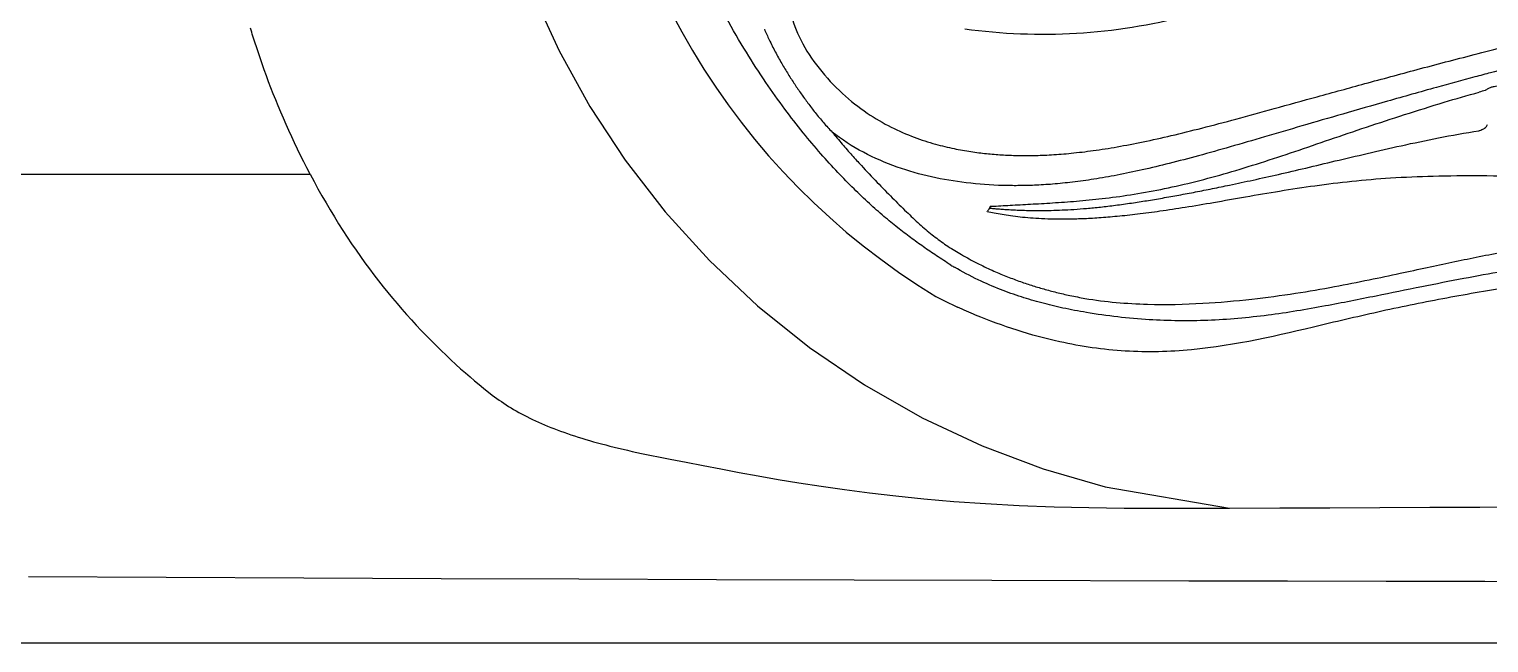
# Model space of a CAD drawing. Extents: x 403 to 503, y 484 to 637.
# Drawn here: x 445.06 to 451.07, y 500.65 to 503.17 of the extents above; entities that cross this region are included whole.
import ezdxf

# ---------------------------------------------------------------- set-up
doc = ezdxf.new("R2010")
doc.units = 0
doc.header["$MEASUREMENT"] = 0
doc.layers.add('1', color=4, linetype='Continuous')
doc.layers.add('SPA', color=2, linetype='Continuous')

# ---------------------------------------------------------------- blocks, each defined once
blk = doc.blocks.new('main_control')
at = {"color": 3, "linetype": 'Continuous'}
for p, q in [((6.847, 13.5197), (6.8485, 13.522)), ((6.8565, 13.5344), (6.8598, 13.534)), ((6.8605, 13.5421), (6.8569, 13.5358)), ((6.8606, 13.5421), (6.874, 13.5426)), ((6.7279, 13.3515), (6.7415, 13.3435))]:
    blk.add_line(p, q, dxfattribs=at)
at = {"color": 4, "linetype": 'Continuous'}
for centre, radius, start, end in [((8.171, 15.6926), 2.952, 127.2, 238.65321), ((7.6645, 15.1628), 2.2415, 242.66834, 245.22696)]:
    blk.add_arc(centre, radius, start, end, dxfattribs=at)
at = {"color": 3, "linetype": 'Continuous'}
for centre, radius, start, end in [((7.0759, 16.5983), 2.349, 262.13624, 284.64203), ((10.8061, 7.0917), 7.1851, 105.41884, 105.6313), ((7.296, 14.2938), 1.1598, 238.97537, 239.79427)]:
    blk.add_arc(centre, radius, start, end, dxfattribs=at)
for points, start_tangent, end_tangent in [([(10.9085, 16.9223), (10.3979, 16.934), (9.941, 16.9717), (9.5333, 17.0304), (9.1707, 17.1052), (8.8489, 17.1918), (8.5644, 17.2831), (8.312, 17.3694), (8.0855, 17.4448), (7.8795, 17.5076), (7.6929, 17.5568), (7.5252, 17.5929), (7.375, 17.6173), (7.2402, 17.632), (7.1187, 17.6387), (7.0087, 17.6388), (6.9091, 17.6335), (6.8184, 17.6237), (6.736, 17.6102), (6.662, 17.5939), (6.5966, 17.5754), (6.5387, 17.5554), (6.4871, 17.5341), (6.44, 17.5113), (6.3961, 17.4869), (6.3537, 17.4601), (6.3111, 17.4295), (6.2664, 17.393), (6.219, 17.3484), (6.1702, 17.2945), (6.1218, 17.2302), (6.0765, 17.1521), (6.0402, 17.055), (6.0267, 16.9455), (6.0427, 16.8249), (6.0871, 16.6949), (6.1555, 16.5585), (6.242, 16.4151), (6.331, 16.2761), (6.4073, 16.1533), (6.4696, 16.0424), (6.5176, 15.9391), (6.5513, 15.8384), (6.5689, 15.7409), (6.5692, 15.6496), (6.5539, 15.5577), (6.5239, 15.4621), (6.4793, 15.3617), (6.4208, 15.2547), (6.3508, 15.1403), (6.2717, 15.0169), (6.191, 14.8876), (6.1244, 14.7687), (6.0745, 14.659), (6.0416, 14.5551), (6.0269, 14.4492), (6.0378, 14.34), (6.0804, 14.2254), (6.1554, 14.1091), (6.2523, 14.005), (6.3541, 13.9248), (6.4528, 13.8668), (6.5472, 13.8257)], (-0.999982, -0.006028), (0.936805, -0.349851)), ([(6.6982, 13.2999), (6.6384, 13.3389), (6.5845, 13.3757), (6.5323, 13.4131), (6.479, 13.454), (6.4225, 13.5004), (6.3626, 13.5534), (6.2994, 13.6135), (6.2328, 13.6814), (6.1632, 13.758), (6.0906, 13.8441), (6.015, 13.9416), (5.937, 14.0511), (5.8565, 14.1748), (5.7743, 14.3167), (5.6936, 14.4817), (5.6195, 14.6732), (5.5573, 14.8896), (5.5103, 15.1309), (5.4802, 15.4039)], (-0.843698, 0.536818), (-0.073334, 0.997307)), ([(6.5472, 13.8257), (6.6341, 13.7975), (6.7111, 13.7789), (6.7802, 13.7666), (6.8444, 13.7585), (6.9069, 13.7533), (6.9707, 13.7507), (7.0381, 13.7507), (7.1112, 13.7536), (7.1924, 13.7601), (7.2826, 13.7708), (7.3814, 13.7863), (7.4883, 13.8068), (7.6038, 13.8324), (7.7303, 13.8635), (7.8704, 13.9004), (8.0275, 13.9435), (8.2046, 13.9923), (8.4005, 14.0459), (8.6152, 14.1039), (8.8501, 14.1654), (9.1072, 14.2289), (9.3902, 14.2923), (9.7031, 14.3525), (10.0512, 14.4043), (10.4406, 14.4402), (10.8784, 14.4489)], (0.936805, -0.349851), (0.999786, -0.020687)), ([(8.8958, 14.0182), (8.9074, 14.0259), (8.9199, 14.0313), (8.9322, 14.0347), (8.944, 14.0373), (8.9559, 14.0401), (8.968, 14.0431), (8.9808, 14.0463), (8.9944, 14.0499), (9.0092, 14.0539), (9.0255, 14.0583), (9.0436, 14.0634), (9.0638, 14.0691), (9.0864, 14.0755), (9.112, 14.0826), (9.1409, 14.0902), (9.1731, 14.0984), (9.2083, 14.107), (9.2468, 14.116), (9.2888, 14.1255), (9.3348, 14.1356), (9.3848, 14.1464), (9.4389, 14.1578), (9.4975, 14.1698), (9.5611, 14.1823), (9.6299, 14.1951), (9.7046, 14.2082), (9.7857, 14.2215), (9.8737, 14.2349), (9.9693, 14.2481), (10.0731, 14.261), (10.1861, 14.2734), (10.309, 14.2848), (10.4428, 14.2949), (10.5886, 14.3031), (10.7475, 14.3087), (10.921, 14.3107)], (0.777052, 0.629436), (1, -0.000312)), ([(5.9309, 14.2696), (5.9506, 14.2261), (5.9755, 14.1766), (6.0021, 14.1289), (6.0286, 14.0847), (6.0553, 14.0432), (6.0821, 14.004), (6.1096, 13.9662), (6.1396, 13.9272), (6.1741, 13.8856), (6.2093, 13.847)], (0.390863, -0.920449), (0.692124, -0.721779)), ([(9.2452, 14.1729), (9.1636, 14.1533), (8.9176, 14.0907), (8.853, 14.0735)], (-0.973101, -0.230381), (-0.965895, -0.258935)), ([(8.853, 14.0735), (8.6952, 14.0304), (8.4933, 13.9737), (8.3093, 13.9209), (8.1413, 13.8721), (7.9876, 13.8271), (7.8464, 13.786), (7.7163, 13.7495), (7.5959, 13.718), (7.4845, 13.6915), (7.3812, 13.67), (7.2858, 13.6533), (7.1977, 13.6411), (7.1162, 13.6329), (7.0413, 13.6283), (6.9735, 13.6267), (6.9127, 13.6275)], (-0.965895, -0.258935), (-0.999447, 0.033241)), ([(6.874, 13.5426), (6.9513, 13.5467), (7.0358, 13.5514), (7.1274, 13.5569), (7.2266, 13.5643), (7.3337, 13.5752), (7.451, 13.5917), (7.5762, 13.6147), (7.7049, 13.6441), (7.8364, 13.6797), (7.9718, 13.721), (8.1119, 13.7671), (8.257, 13.8166), (8.407, 13.8675), (8.5634, 13.9187), (8.727, 13.9695), (8.8701, 14.0111)], (0.998774, 0.0495), (0.963018, 0.269438)), ([(8.8691, 13.8528), (8.8863, 13.8588), (8.8991, 13.8678), (8.9048, 13.8777)], (0.975474, 0.220114), (0.156562, 0.987668)), ([(6.9125, 13.6273), (6.7611, 13.6385), (6.6184, 13.6628), (6.477, 13.7032), (6.3379, 13.7639), (6.2093, 13.847)], (-0.999599, 0.028315), (-0.787143, 0.616771)), ([(6.2093, 13.847), (6.251, 13.7973), (6.2909, 13.7519), (6.3295, 13.7096)], (0.6331, -0.77407), (0.681292, -0.732012)), ([(7.8441, 13.6292), (7.9405, 13.6498), (8.0446, 13.673), (8.1573, 13.6992), (8.2788, 13.7281), (8.4095, 13.759), (8.5502, 13.791), (8.7027, 13.823), (8.8691, 13.8527)], (0.9791, 0.20338), (0.987483, 0.157726)), ([(6.3295, 13.7096), (6.3946, 13.6403), (6.4567, 13.5769), (6.515, 13.5194), (6.569, 13.4689), (6.6203, 13.4251), (6.672, 13.3868), (6.7279, 13.3515)], (0.675349, -0.737499), (0.862847, -0.505466)), ([(14.995, 13.5197), (14.966, 13.5136), (14.9339, 13.5077), (14.8985, 13.5023), (14.8598, 13.4975), (14.8178, 13.4935), (14.7721, 13.4906), (14.7225, 13.4889), (14.6686, 13.4887), (14.61, 13.4901), (14.5461, 13.4933), (14.4763, 13.4988), (14.4, 13.5065), (14.3159, 13.5169), (14.223, 13.5303), (14.1203, 13.5469), (14.0077, 13.5663), (13.8857, 13.5876), (13.7569, 13.6089), (13.6203, 13.6289), (13.4749, 13.6458), (13.3187, 13.6581), (13.1471, 13.6652), (12.9562, 13.6668), (12.7451, 13.6623), (12.5158, 13.6517), (12.2656, 13.6354), (11.9944, 13.6145), (11.6995, 13.5914), (11.3773, 13.5699), (11.0215, 13.5569), (10.6236, 13.5623), (10.236, 13.5845), (9.8973, 13.6106), (9.5981, 13.6338), (9.331, 13.6515), (9.0918, 13.6625), (8.8755, 13.6668), (8.6807, 13.6648), (8.5056, 13.657), (8.3463, 13.6437), (8.1952, 13.6253), (8.0499, 13.6033), (7.9099, 13.5796), (7.7782, 13.5565), (7.6615, 13.537), (7.5578, 13.5213), (7.4652, 13.5092), (7.3817, 13.5002), (7.3061, 13.494), (7.2383, 13.4903), (7.1771, 13.4887), (7.1216, 13.4889), (7.0709, 13.4906), (7.0247, 13.4935), (6.9823, 13.4975), (6.9435, 13.5023), (6.9081, 13.5077), (6.876, 13.5136), (6.847, 13.5197)], (-0.975608, -0.219521), (-0.975607, 0.219523)), ([(7.4409, 13.5554), (7.503, 13.565), (7.5684, 13.576), (7.6355, 13.588), (7.7038, 13.6009), (7.7734, 13.6147), (7.8441, 13.6292)], (0.989094, 0.147283), (0.979099, 0.203385)), ([(6.8569, 13.5358), (6.8542, 13.5305), (6.8521, 13.5267), (6.8485, 13.522)], (-0.512731, -0.858549), (-0.521251, -0.853404)), ([(6.8598, 13.534), (6.8783, 13.5324), (6.8981, 13.5308), (6.9198, 13.5292), (6.9437, 13.5278), (6.9703, 13.5265), (6.9999, 13.5255), (7.033, 13.5248), (7.0698, 13.5246), (7.1105, 13.5252), (7.1551, 13.5267), (7.2036, 13.5293), (7.2562, 13.5333), (7.3131, 13.5389), (7.3746, 13.5462), (7.4409, 13.5554)], (0.995837, -0.091151), (0.989096, 0.14727)), ([(7.2493, 13.1635), (7.5067, 13.1395), (7.7342, 13.1433), (7.9358, 13.1606), (8.1154, 13.1845), (8.276, 13.212), (8.4188, 13.24), (8.5455, 13.2667), (8.6569, 13.2907), (8.7587, 13.3123), (8.8581, 13.3328), (8.9618, 13.3527), (9.0754, 13.3722), (9.2047, 13.3915), (9.3538, 13.4102), (9.5183, 13.4272), (9.6973, 13.4419), (9.8946, 13.4546), (10.1137, 13.4656), (10.3588, 13.4751), (10.6366, 13.4822), (10.9462, 13.4847), (11.2614, 13.4811), (11.5484, 13.4729), (11.8027, 13.4622), (12.0288, 13.4498), (12.2315, 13.4352), (12.415, 13.4182), (12.5803, 13.399), (12.735, 13.3772), (12.8849, 13.3518), (13.0336, 13.3227), (13.1875, 13.2901), (13.3556, 13.2541), (13.5441, 13.216), (13.7578, 13.1798), (13.9961, 13.1515), (14.2639, 13.1386), (14.5647, 13.1591)], (0.986103, -0.166137), (0.988908, 0.148528)), ([(14.5805, 13.1046), (14.334, 13.0761), (14.1084, 13.0725), (13.8719, 13.0903), (13.6245, 13.1284), (13.4021, 13.1717), (13.2072, 13.2112), (13.0335, 13.2451), (12.8759, 13.2737), (12.7192, 13.2998), (12.555, 13.3244), (12.3775, 13.3472), (12.1828, 13.3684), (11.9686, 13.388), (11.732, 13.4058), (11.4702, 13.4197), (11.1815, 13.4281), (10.8647, 13.4303), (10.5337, 13.4252), (10.2259, 13.4127), (9.9552, 13.3946), (9.7145, 13.3738), (9.499, 13.3512), (9.3058, 13.327), (9.1307, 13.3011), (8.9676, 13.274), (8.8071, 13.2448), (8.6344, 13.2111), (8.4465, 13.1731), (8.2384, 13.1323), (8.0022, 13.0943), (7.7541, 13.0732), (7.5138, 13.0757), (7.2549, 13.1056)], (-0.986234, -0.165359), (-0.985798, 0.167935)), ([(6.7415, 13.3435), (6.806, 13.3083), (6.8672, 13.279), (6.9242, 13.2549), (6.9776, 13.2347), (7.0288, 13.2174), (7.0796, 13.2021), (7.1318, 13.1882), (7.1876, 13.1754), (7.2493, 13.1635)], (0.86497, -0.501823), (0.985142, -0.171743)), ([(7.2549, 13.1056), (7.1585, 13.1238), (7.0715, 13.1447), (6.9878, 13.1694), (6.9021, 13.2001), (6.8104, 13.2398), (6.7125, 13.2915)], (-0.987027, 0.160555), (-0.863424, 0.504479))]:
    blk.add_spline(points, degree=3, dxfattribs=dict(at, start_tangent=start_tangent, end_tangent=end_tangent))
at = {"color": 4, "linetype": 'Continuous', "start_tangent": (-0.908196, -0.418544), "end_tangent": (-0.908028, 0.41891)}
blk.add_spline([(15.1159, 13.1272), (15.0425, 13.095), (14.6969, 12.9853), (14.4274, 12.9469), (14.1555, 12.952), (13.6209, 13.0531), (13.3557, 13.1143), (13.0888, 13.1678), (12.8203, 13.2137), (12.5507, 13.2528), (12.0091, 13.3127), (11.4656, 13.3498), (10.9213, 13.3626), (10.3771, 13.3499), (9.8336, 13.3128), (9.292, 13.2529), (9.0224, 13.2138), (8.7539, 13.1679), (8.487, 13.1144), (8.2218, 13.0533), (7.6872, 12.9521), (7.4152, 12.9469), (7.1452, 12.9853), (6.7995, 13.095), (6.7252, 13.1276)], degree=3, dxfattribs=at)
blk = doc.blocks.new('2010GRANDEE')
at = {"layer": 'SPA', "color": 3, "linetype": 'Continuous'}
blk.add_line((12.0578, 1.9256), (43.1975, 1.9256), dxfattribs=at)
at = {"layer": 'SPA', "color": 4}
blk.add_lwpolyline([(12, 0), (88.1122, 0, 0.414214), (100.1122, 12), (100.1122, 79.111, 0.414214), (88.1122, 91.111), (12, 91.111, 0.414214), (0, 79.111), (0, 12, 0.414214)], format="xyb", close=True, dxfattribs=at)
at = {"layer": 'SPA', "color": 2, "linetype": 'Continuous'}
blk.add_lwpolyline([(44.0277, 2.8999), (44.1151, 2.6649), (44.2217, 2.4323), (44.3479, 2.2042), (44.4933, 1.9831), (44.6575, 1.7711), (44.8395, 1.5707), (45.0381, 1.3841), (45.2515, 1.2131), (45.478, 1.0595), (45.7152, 0.9246), (45.9609, 0.8095), (46.2125, 0.7148), (46.4676, 0.6407), (46.9786, 0.5532)], dxfattribs=at)
at = {"layer": 'SPA', "color": 3, "linetype": 'Continuous'}
for points in [[(42.9833, 2.4281), (42.9806, 2.4363), (42.978, 2.4444), (42.9753, 2.4526), (42.9727, 2.4607), (42.9701, 2.4689), (42.9675, 2.4771), (42.9649, 2.4853), (42.9624, 2.4935), (42.9598, 2.5017), (42.9573, 2.5099), (42.9548, 2.5181), (42.9523, 2.5263)], [(43.1975, 1.9256), (43.1841, 1.9514), (43.171, 1.9772), (43.1582, 2.0029), (43.1457, 2.0286), (43.1335, 2.0541), (43.1216, 2.0797), (43.11, 2.1051), (43.0986, 2.1305), (43.0876, 2.1558), (43.0768, 2.181), (43.0663, 2.2062), (43.056, 2.2312), (43.0461, 2.2562), (43.0363, 2.2811), (43.0269, 2.3058), (43.0177, 2.3305), (43.0087, 2.3551), (43, 2.3795), (42.9833, 2.4281)], [(43.1975, 1.9256), (43.2135, 1.8956), (43.2297, 1.866), (43.2462, 1.8366), (43.2629, 1.8075), (43.2799, 1.7787), (43.2971, 1.7503), (43.3146, 1.7222), (43.3322, 1.6944), (43.3501, 1.667), (43.3681, 1.6401), (43.3862, 1.6136), (43.4044, 1.5875), (43.4228, 1.5619), (43.4413, 1.5367), (43.4599, 1.5119), (43.4787, 1.4876), (43.4976, 1.4635), (43.5167, 1.4399), (43.5359, 1.4166), (43.5552, 1.3937), (43.5747, 1.3711), (43.5944, 1.3488), (43.6142, 1.3268), (43.6341, 1.3052), (43.6543, 1.2838), (43.6745, 1.2627), (43.695, 1.2418), (43.7156, 1.2212), (43.7361, 1.2011), (43.7565, 1.1816), (43.7767, 1.1626), (43.7967, 1.1442), (43.8164, 1.1263), (43.8359, 1.1091), (43.8551, 1.0925), (43.8741, 1.0764), (43.8928, 1.0609), (43.9111, 1.0461), (43.9468, 1.0181)], [(43.9468, 1.0181), (43.9559, 1.0112), (43.9652, 1.0044), (43.9747, 0.9977), (43.9843, 0.9911), (43.994, 0.9845), (44.0039, 0.9781), (44.0139, 0.9717), (44.0242, 0.9654), (44.0345, 0.9592), (44.0451, 0.9531), (44.0558, 0.947), (44.0668, 0.9411), (44.0779, 0.9352), (44.0892, 0.9293), (44.1007, 0.9236), (44.1124, 0.9179), (44.1243, 0.9123), (44.1364, 0.9068), (44.1487, 0.9013), (44.1613, 0.8959), (44.1741, 0.8906), (44.1871, 0.8853), (44.2003, 0.8801), (44.2138, 0.875), (44.2276, 0.8699), (44.2415, 0.8649), (44.2558, 0.8599), (44.2703, 0.855), (44.285, 0.8501), (44.3001, 0.8453), (44.3154, 0.8405), (44.3309, 0.8358), (44.3468, 0.8311), (44.363, 0.8265), (44.3794, 0.8219), (44.3961, 0.8174), (44.4132, 0.8129), (44.4305, 0.8085), (44.4482, 0.8041), (44.4661, 0.7997), (44.4844, 0.7954), (44.503, 0.7911), (44.522, 0.7868), (44.5412, 0.7825), (44.5608, 0.7783), (44.5808, 0.7742), (44.6011, 0.77), (44.6301, 0.7643), (44.6784, 0.7549), (44.7435, 0.7422), (44.8146, 0.7283), (44.8867, 0.7144), (44.9615, 0.7002), (45.0401, 0.6859), (45.1221, 0.6715), (45.2079, 0.6573), (45.2987, 0.6432), (45.3951, 0.6293), (45.4976, 0.6159), (45.6065, 0.6033), (45.7222, 0.5916), (45.8451, 0.581), (45.9757, 0.5719), (46.1142, 0.5645), (46.2572, 0.559), (46.4009, 0.5554), (46.5449, 0.5534), (46.6894, 0.5526), (46.9786, 0.5532)], [(46.0008, 0.2554), (45.4349, 0.257), (44.869, 0.2588), (44.3031, 0.2609), (43.7371, 0.2632), (43.1713, 0.2657), (42.6054, 0.2684), (42.0395, 0.2713)], [(46.9786, 0.5532), (47.1852, 0.5542), (47.3915, 0.5551), (47.5975, 0.556), (47.8032, 0.5567), (48.0086, 0.5574), (48.2139, 0.5581)], [(54.1125, 0.2554), (53.7069, 0.2543), (53.3013, 0.2534), (52.8957, 0.2526), (52.4901, 0.2519), (52.0845, 0.2513), (51.679, 0.2508), (51.2734, 0.2504), (50.8678, 0.2501), (50.4622, 0.2499), (50.0566, 0.2499), (49.6511, 0.2499), (49.2455, 0.2501), (48.8399, 0.2504), (48.4343, 0.2508), (48.0287, 0.2513), (47.6232, 0.2519), (47.2176, 0.2526), (46.812, 0.2534), (46.0008, 0.2554)]]:
    blk.add_lwpolyline(points, dxfattribs=at)
at = {"layer": '1', "color": 1}
blk.add_blockref('main_control', (39.1351, -11.7481), dxfattribs=at)

msp = doc.modelspace()

# ---------------------------------------------------------------- block references
at = {"layer": '1'}
msp.add_blockref('2010GRANDEE', (403.0209, 500.6528), dxfattribs=at)

doc.saveas('drawing.dxf')
